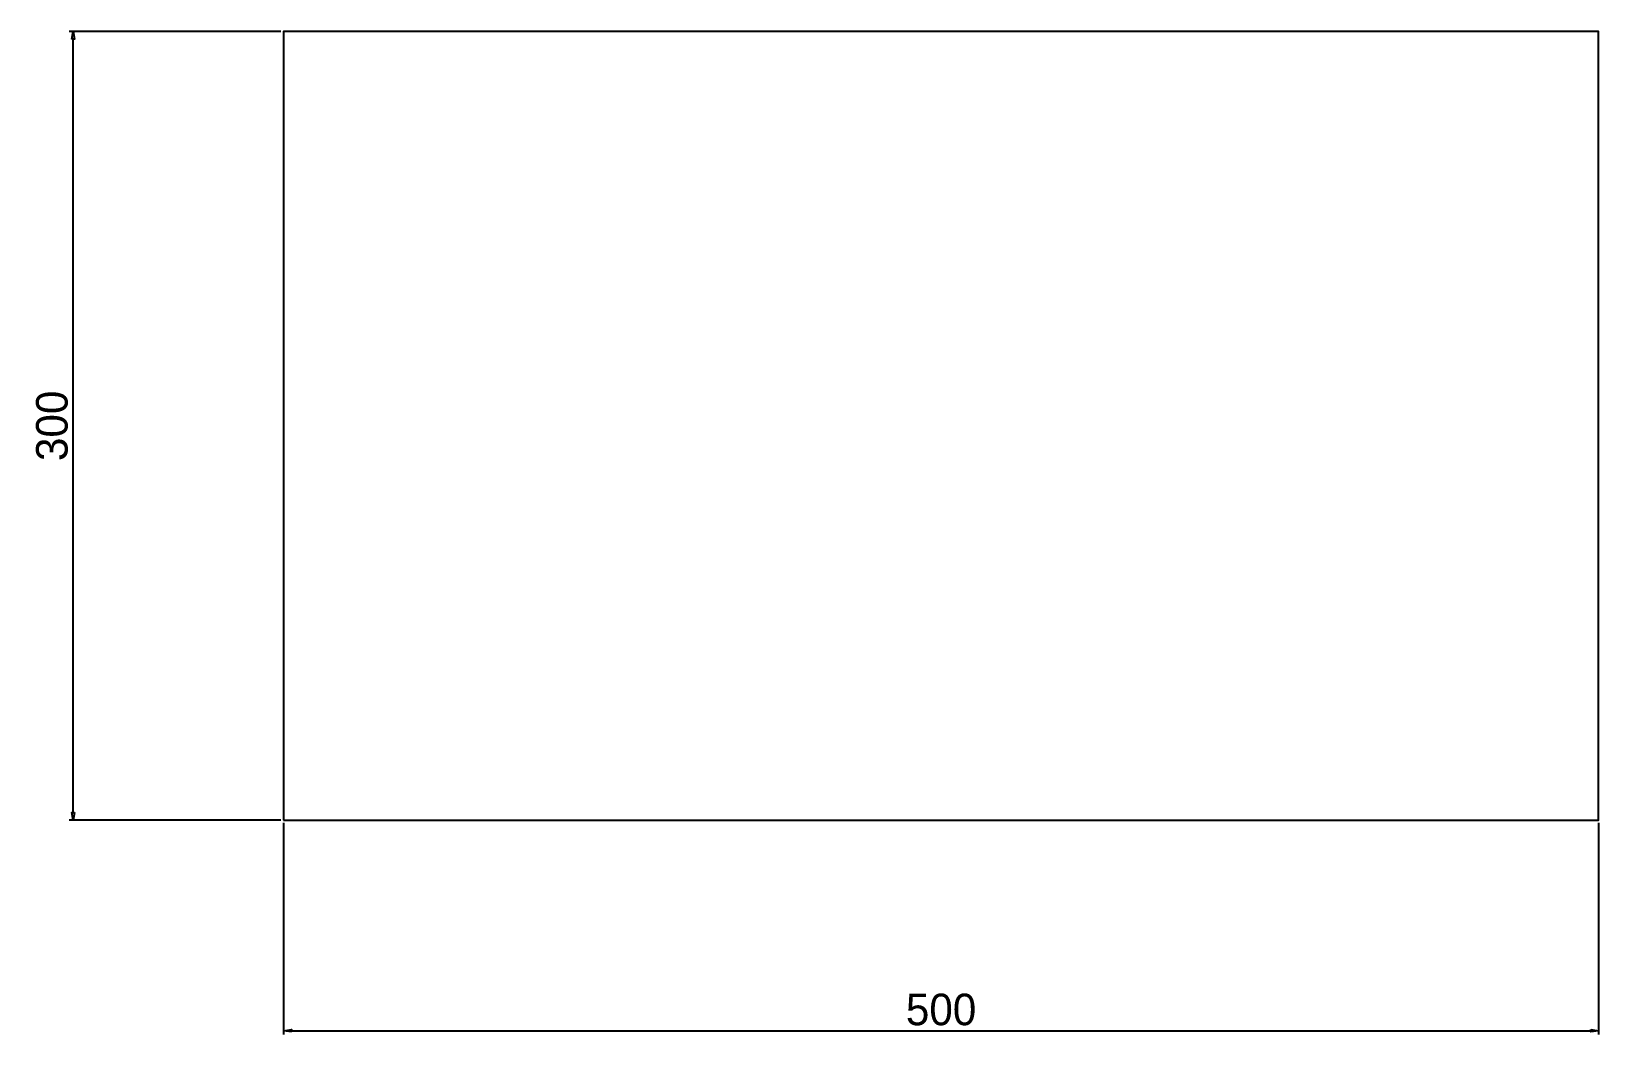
# Model space of a CAD drawing. Header units: metres. Extents: x 4 to 600, y 18 to 400.
import ezdxf

# ---------------------------------------------------------------- set-up
doc = ezdxf.new("R2010")
doc.units = ezdxf.units.M
doc.layers.add('COTES', color=3, linetype='Continuous')
doc.dimstyles.new('COTATIONS_PRO', dxfattribs={"dimtxt": 12, "dimasz": 3, "dimexe": 1.5, "dimexo": 1, "dimgap": 2, "dimtad": 1, "dimdec": 1, "dimblk": 'CLOSEDBLANK', "dimblk1": 'CLOSEDBLANK', "dimblk2": 'CLOSEDBLANK', "dimcen": 2.5, "dimclrd": 3, "dimclre": 3, "dimclrt": 3, "dimazin": 3, "dimtfac": 1, "dimtmove": 0, "dimatfit": 3})

# ---------------------------------------------------------------- blocks, each defined once
blk = doc.blocks.new('_CLOSEDBLANK')
at = {"color": 0, "linetype": 'BYBLOCK'}
blk.add_lwpolyline([(-1, 0.16), (0, 0), (-1, -0.16)], close=True, dxfattribs=at)
blk = doc.blocks.new('*D1')
at = {"color": 3}
for p, q in [((100, 99), (100, 18.5)), ((600, 99), (600, 18.5)), ((103, 20), (597, 20))]:
    blk.add_line(p, q, dxfattribs=at)
at = {"layer": 'Defpoints'}
for p in [(100, 100), (600, 100), (100, 20)]:
    blk.add_point(p, dxfattribs=at)
at = {"layer": 'COTES', "color": 3, "xscale": 3, "yscale": 3, "rotation": 180}
blk.add_blockref('_CLOSEDBLANK', (100, 20), dxfattribs=at)
at = {"layer": 'COTES', "color": 3, "xscale": 3, "yscale": 3}
blk.add_blockref('_CLOSEDBLANK', (600, 20), dxfattribs=at)
at = {"layer": 'COTES', "color": 3, "insert": (350, 28), "char_height": 12, "attachment_point": 5}
blk.add_mtext('500', dxfattribs=at)
blk = doc.blocks.new('*D2')
at = {"color": 3}
for p, q in [((99, 400), (18.5, 400)), ((20, 103), (20, 397)), ((99, 100), (18.5, 100))]:
    blk.add_line(p, q, dxfattribs=at)
at = {"layer": 'Defpoints'}
for p in [(100, 400), (20, 100), (100, 100)]:
    blk.add_point(p, dxfattribs=at)
at = {"layer": 'COTES', "color": 3, "xscale": 3, "yscale": 3}
for p, rotation in [((20, 400), 90), ((20, 100), 270)]:
    blk.add_blockref('_CLOSEDBLANK', p, dxfattribs=dict(at, rotation=rotation))
at = {"layer": 'COTES', "color": 3, "insert": (12, 250), "char_height": 12, "attachment_point": 5, "rotation": 90}
blk.add_mtext('300', dxfattribs=at)

msp = doc.modelspace()

# ---------------------------------------------------------------- linework, layer by layer
msp.add_lwpolyline([(100, 100), (600, 100), (600, 400), (100, 400), (100, 100)])

# ---------------------------------------------------------------- dimensions: what is measured, and where the dimension line sits
at = {"layer": 'COTES', "color": 3}
dim = msp.add_linear_dim(base=(20, 100), p1=(100, 100), p2=(100, 400), angle=90, dimstyle='COTATIONS_PRO', dxfattribs=at)
dim.commit()
dim.dimension.update_dxf_attribs({"geometry": '*D2', "text_midpoint": (12, 250)})
dim = msp.add_linear_dim(base=(100, 20), p1=(100, 100), p2=(600, 100), dimstyle='COTATIONS_PRO', dxfattribs=at)
dim.commit()
dim.dimension.update_dxf_attribs({"geometry": '*D1', "text_midpoint": (350, 28)})

doc.saveas('drawing.dxf')
